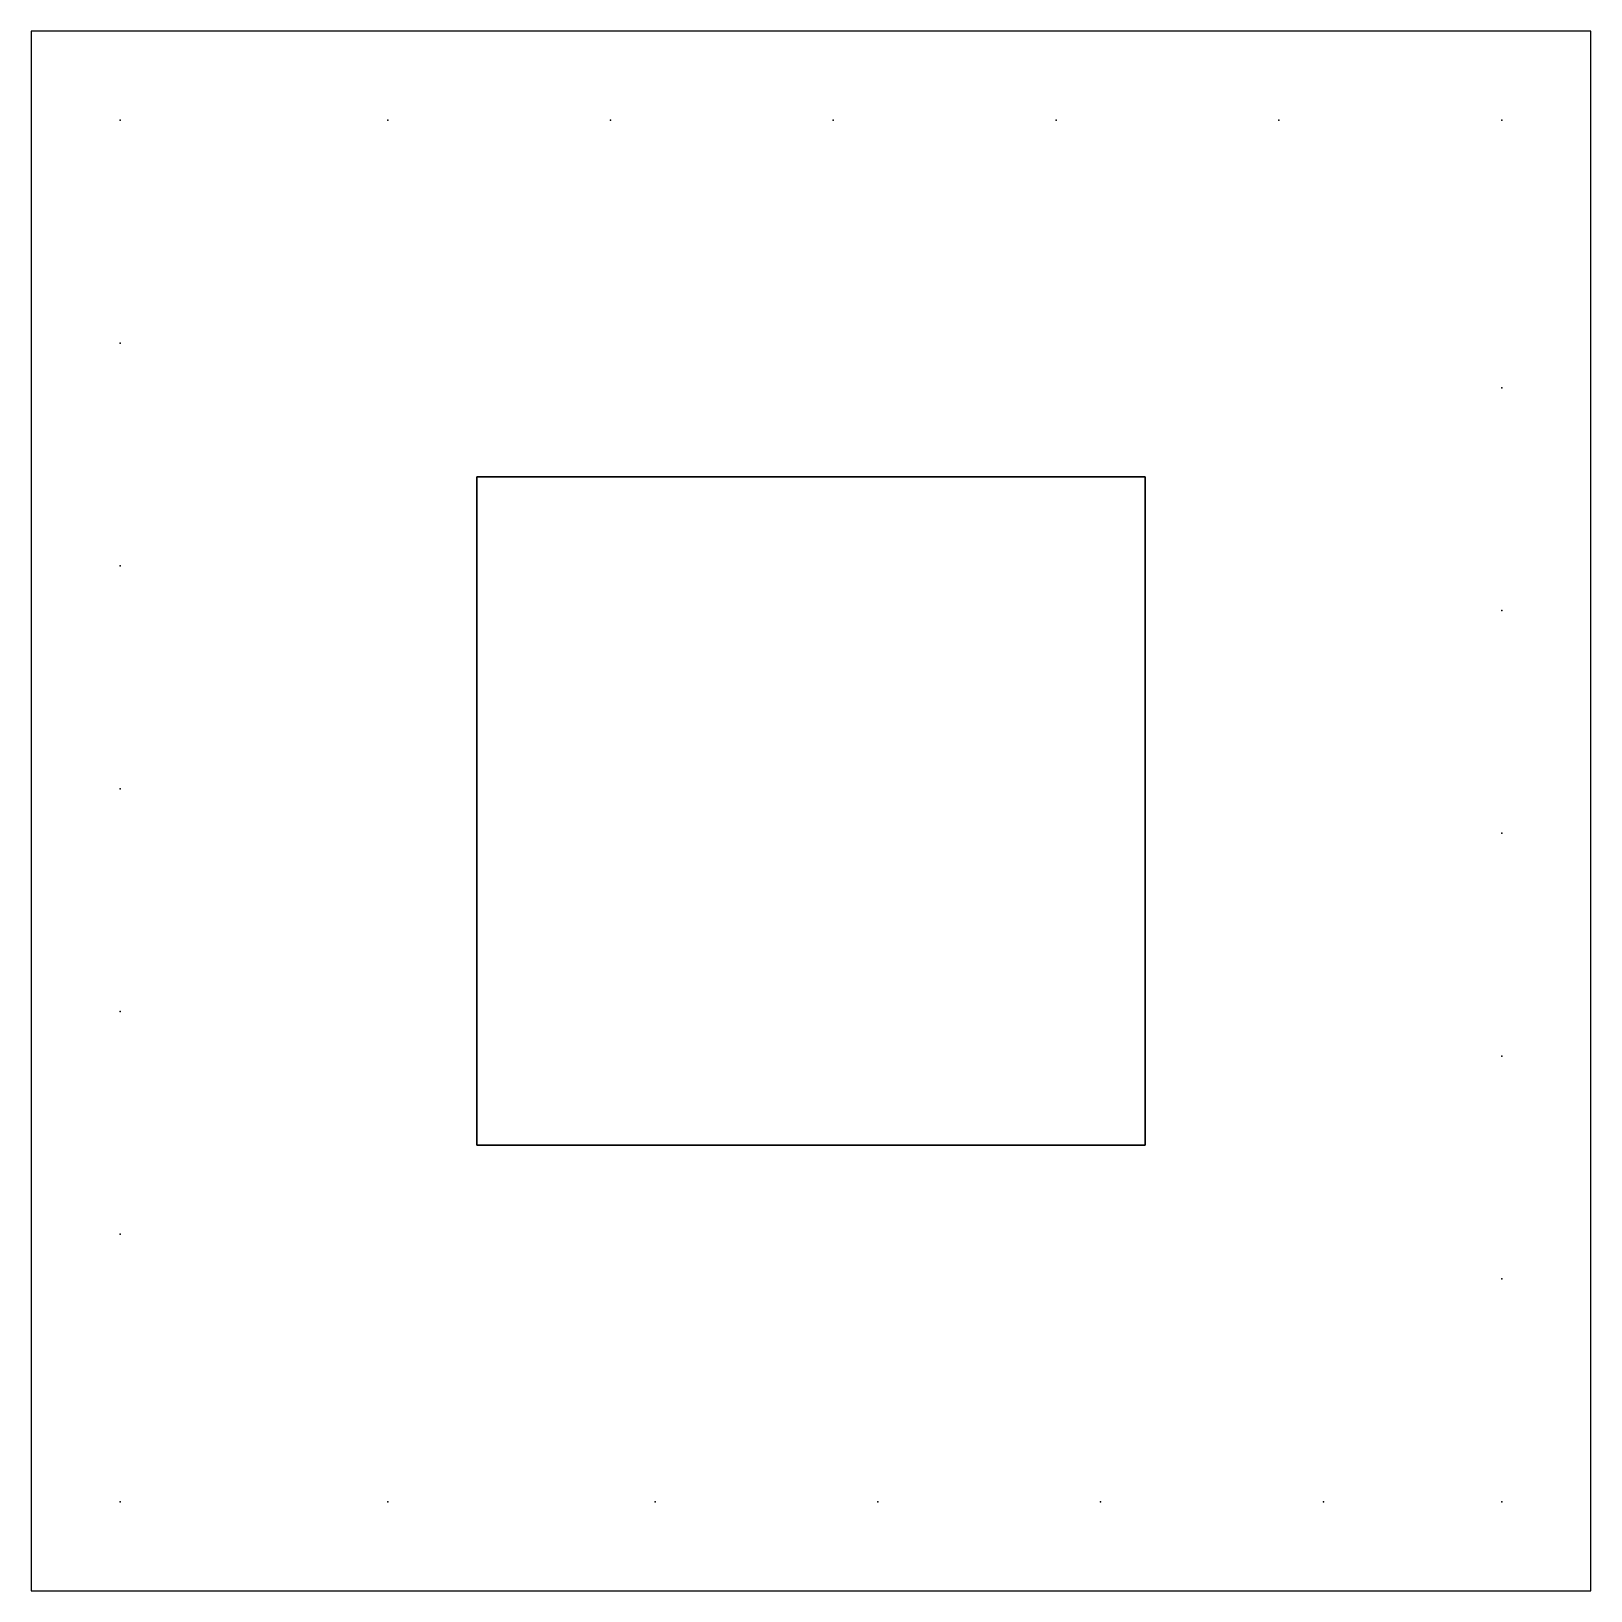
# Model space of a CAD drawing. Extents: x 0 to 35, y 0 to 35.
import ezdxf

# ---------------------------------------------------------------- set-up
doc = ezdxf.new("R2010")
doc.units = 0
doc.header["$LTSCALE"] = 50
for name, color, linetype in [('CONNECTIONS', 40, 'CONTINUOUS'), ('FLOORS', 5, 'CONTINUOUS'), ('LOCATIONS', 7, 'CONTINUOUS'), ('VOIDS', 1, 'CONTINUOUS')]:
    doc.layers.add(name, color=color, linetype=linetype)

msp = doc.modelspace()

# ---------------------------------------------------------------- linework, layer by layer
at = {"layer": 'CONNECTIONS'}
for p, q in [((25, 25), (10, 25, 5)), ((25, 25, 5), (10, 25, 10)), ((25, 25, 10), (10, 25, 15)), ((25, 25, 15), (10, 25, 20)), ((10, 25, 15), (10, 10, 20)), ((10, 25, 10), (10, 10, 15)), ((10, 25, 5), (10, 10, 10)), ((10, 25), (10, 10, 5)), ((10, 25, 15), (10, 25, 20)), ((10, 25, 10), (10, 25, 15)), ((10, 25, 5), (10, 25, 10)), ((10, 25), (10, 25, 5)), ((10, 25, 15), (25, 25, 20)), ((10, 25, 10), (25, 25, 15)), ((10, 25, 5), (25, 25, 10)), ((10, 25), (25, 25, 5)), ((10, 10), (10, 25, 5)), ((10, 10, 5), (10, 25, 10)), ((10, 10, 10), (10, 25, 15)), ((10, 10, 15), (10, 25, 20)), ((25, 10, 15), (25, 25, 20)), ((25, 10, 10), (25, 25, 15)), ((25, 10, 5), (25, 25, 10)), ((25, 10), (25, 25, 5)), ((25, 25, 15), (25, 25, 20)), ((25, 25, 10), (25, 25, 15)), ((25, 25, 5), (25, 25, 10)), ((25, 25), (25, 25, 5)), ((25, 25), (25, 10, 5)), ((25, 25, 5), (25, 10, 10)), ((25, 25, 10), (25, 10, 15)), ((25, 25, 15), (25, 10, 20)), ((10, 10), (25, 10, 5)), ((10, 10, 5), (25, 10, 10)), ((10, 10, 10), (25, 10, 15)), ((10, 10, 15), (25, 10, 20)), ((10, 10, 15), (10, 10, 20)), ((10, 10, 10), (10, 10, 15)), ((10, 10, 5), (10, 10, 10)), ((10, 10), (10, 10, 5)), ((25, 10, 15), (10, 10, 20)), ((25, 10, 10), (10, 10, 15)), ((25, 10, 5), (10, 10, 10)), ((25, 10), (10, 10, 5)), ((25, 10), (25, 10, 5)), ((25, 10, 5), (25, 10, 10)), ((25, 10, 10), (25, 10, 15)), ((25, 10, 15), (25, 10, 20))]:
    msp.add_line(p, q, dxfattribs=at)
at = {"layer": 'FLOORS'}
msp.add_lwpolyline([(0, 0), (35, 0), (35, 35), (0, 35)], close=True, dxfattribs=at)
msp.add_lwpolyline([(0, 0), (35, 0), (35, 35), (0, 35)], close=True, dxfattribs=at)
msp.add_lwpolyline([(0, 0), (35, 0), (35, 35), (0, 35)], close=True, dxfattribs=at)
msp.add_lwpolyline([(0, 0), (35, 0), (35, 35), (0, 35)], close=True, dxfattribs=at)
msp.add_lwpolyline([(0, 0), (35, 0), (35, 35), (0, 35)], close=True, dxfattribs=at)
at = {"layer": 'LOCATIONS'}
for p in [(2, 33), (2, 33, 5), (2, 33, 10), (2, 33, 15), (2, 33, 20), (8, 33), (8, 33, 5), (8, 33, 10), (8, 33, 15), (8, 33, 20), (13, 33), (13, 33, 5), (13, 33, 10), (13, 33, 15), (13, 33, 20), (18, 33), (18, 33, 5), (18, 33, 10), (18, 33, 15), (18, 33, 20), (23, 33), (23, 33, 5), (23, 33, 10), (23, 33, 15), (23, 33, 20), (28, 33), (28, 33, 5), (28, 33, 10), (28, 33, 15), (28, 33, 20), (33, 33), (33, 33, 5), (33, 33, 10), (33, 33, 15), (33, 33, 20), (2, 28), (2, 28, 5), (2, 28, 10), (2, 28, 15), (2, 28, 20), (33, 27), (33, 27, 5), (33, 27, 10), (33, 27, 15), (33, 27, 20), (2, 23), (2, 23, 5), (2, 23, 10), (2, 23, 15), (2, 23, 20), (33, 22), (33, 22, 5), (33, 22, 10), (33, 22, 15), (33, 22, 20), (2, 18), (2, 18, 5), (2, 18, 10), (2, 18, 15), (2, 18, 20), (33, 17), (33, 17, 5), (33, 17, 10), (33, 17, 15), (33, 17, 20), (2, 13), (2, 13, 5), (2, 13, 10), (2, 13, 15), (2, 13, 20), (33, 12), (33, 12, 5), (33, 12, 10), (33, 12, 15), (33, 12, 20), (2, 8), (2, 8, 5), (2, 8, 10), (2, 8, 15), (2, 8, 20), (33, 7), (33, 7, 5), (33, 7, 10), (33, 7, 15), (33, 7, 20), (2, 2), (2, 2, 5), (2, 2, 10), (2, 2, 15), (2, 2, 20), (8, 2), (8, 2, 5), (8, 2, 10), (8, 2, 15), (8, 2, 20), (14, 2), (14, 2, 5), (14, 2, 10), (14, 2, 15), (14, 2, 20), (19, 2), (19, 2, 5), (19, 2, 10), (19, 2, 15), (19, 2, 20), (24, 2), (24, 2, 5), (24, 2, 10), (24, 2, 15), (24, 2, 20), (29, 2), (29, 2, 5), (29, 2, 10), (29, 2, 15), (29, 2, 20), (33, 2), (33, 2, 5), (33, 2, 10), (33, 2, 15), (33, 2, 20)]:
    msp.add_point(p, dxfattribs=at)
at = {"layer": 'VOIDS'}
msp.add_lwpolyline([(10, 10), (25, 10), (25, 25), (10, 25)], close=True, dxfattribs=at)
msp.add_lwpolyline([(10, 10), (25, 10), (25, 25), (10, 25)], close=True, dxfattribs=at)
msp.add_lwpolyline([(10, 10), (25, 10), (25, 25), (10, 25)], close=True, dxfattribs=at)
msp.add_lwpolyline([(10, 10), (25, 10), (25, 25), (10, 25)], close=True, dxfattribs=at)

doc.saveas('drawing.dxf')
